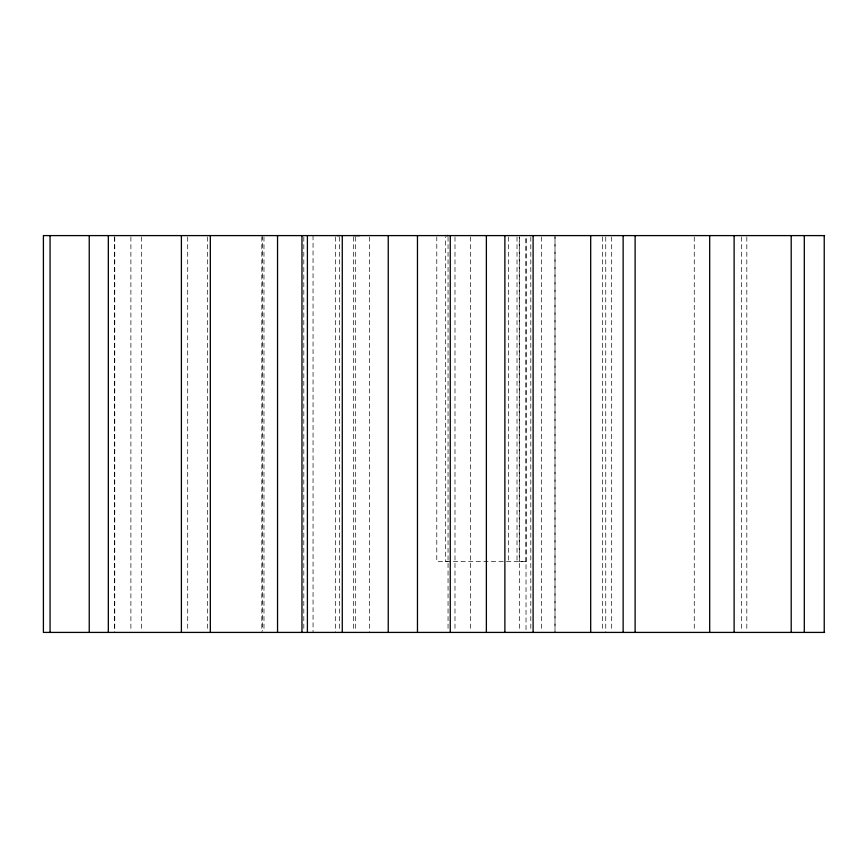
<?xml version="1.0" encoding="UTF-8"?>
<svg xmlns="http://www.w3.org/2000/svg" width="868" height="868" viewBox="0 0 868 868"><rect width="100%" height="100%" fill="white"/><g stroke="black" fill="none" stroke-linecap="round" stroke-linejoin="round"><path stroke-width="0.65" stroke-dasharray="4.34 3.25" d="M526.03 629.712L526.03 236.942L526.03 561.542L519.238 561.542L519.238 236.942M554.999 236.942L554.999 632.414L554.999 235.597M526.03 561.542L436.788 561.542L436.788 236.942M448.051 561.542L445.599 561.542L445.599 236.942M746.816 236.942L746.816 631.058M741.424 236.942L741.424 631.058M694.259 236.942L694.259 631.058M611.69 236.942L611.69 631.058M605.755 236.942L605.755 632.414M602.5 236.942L602.5 631.058M541.632 236.942L541.632 631.058M530.815 236.953L530.815 631.058M519.541 236.942L519.541 631.058M517.013 236.942L517.013 561.542M508.594 236.942L508.605 561.542M470.586 236.942L470.586 631.058M454.984 236.942L454.984 631.058M448.051 236.942L448.051 631.058M369.334 236.942L369.334 632.414M355.305 236.942L355.305 631.058M353.493 236.942L353.493 631.058M339.475 236.942L339.475 631.058M335.666 236.942L335.666 632.414M313.044 235.597L313.055 632.414M303.811 236.942L303.811 631.058M263.981 236.942L263.981 631.058M262.288 235.597L262.288 631.058M261.843 236.942L261.843 632.414M207.485 236.942L207.485 631.058M187.716 236.942L187.716 631.058M141.495 236.942L141.495 631.058M130.894 236.942L130.894 631.058M114.76 236.942L114.76 631.058M114.457 236.942L114.457 632.414"/><path stroke-width="1.3" d="M337.196 235.597L339.475 235.597M824.6 235.597L43.4 235.597L43.4 632.414L824.6 632.414M353.493 235.597L359.721 235.597M445.599 235.597L448.051 235.597M824.231 235.597L824.231 632.414M804.3 235.597L804.3 632.414M791.204 235.597L791.204 632.414M734.111 235.597L734.111 632.414M709.688 235.597L709.688 632.414M635.116 235.597L635.116 632.414M623.137 235.597L623.137 632.414M590.685 235.597L590.685 632.414M533.104 235.597L533.104 632.414M504.883 235.597L504.883 632.414M486.373 235.597L486.373 632.414M450.264 235.597L450.264 632.414M417.465 235.597L417.465 632.414M388.246 235.597L388.246 632.414M342.274 235.597L342.274 632.414M307.402 235.597L307.402 632.414M301.966 235.597L301.966 632.414M277.543 235.597L277.543 632.414M210.327 235.597L210.327 632.414M181.39 235.597L181.39 632.414M108.326 235.597L108.326 632.414M89.241 235.597L89.241 632.414M50.062 235.597L50.062 632.414"/></g></svg>
